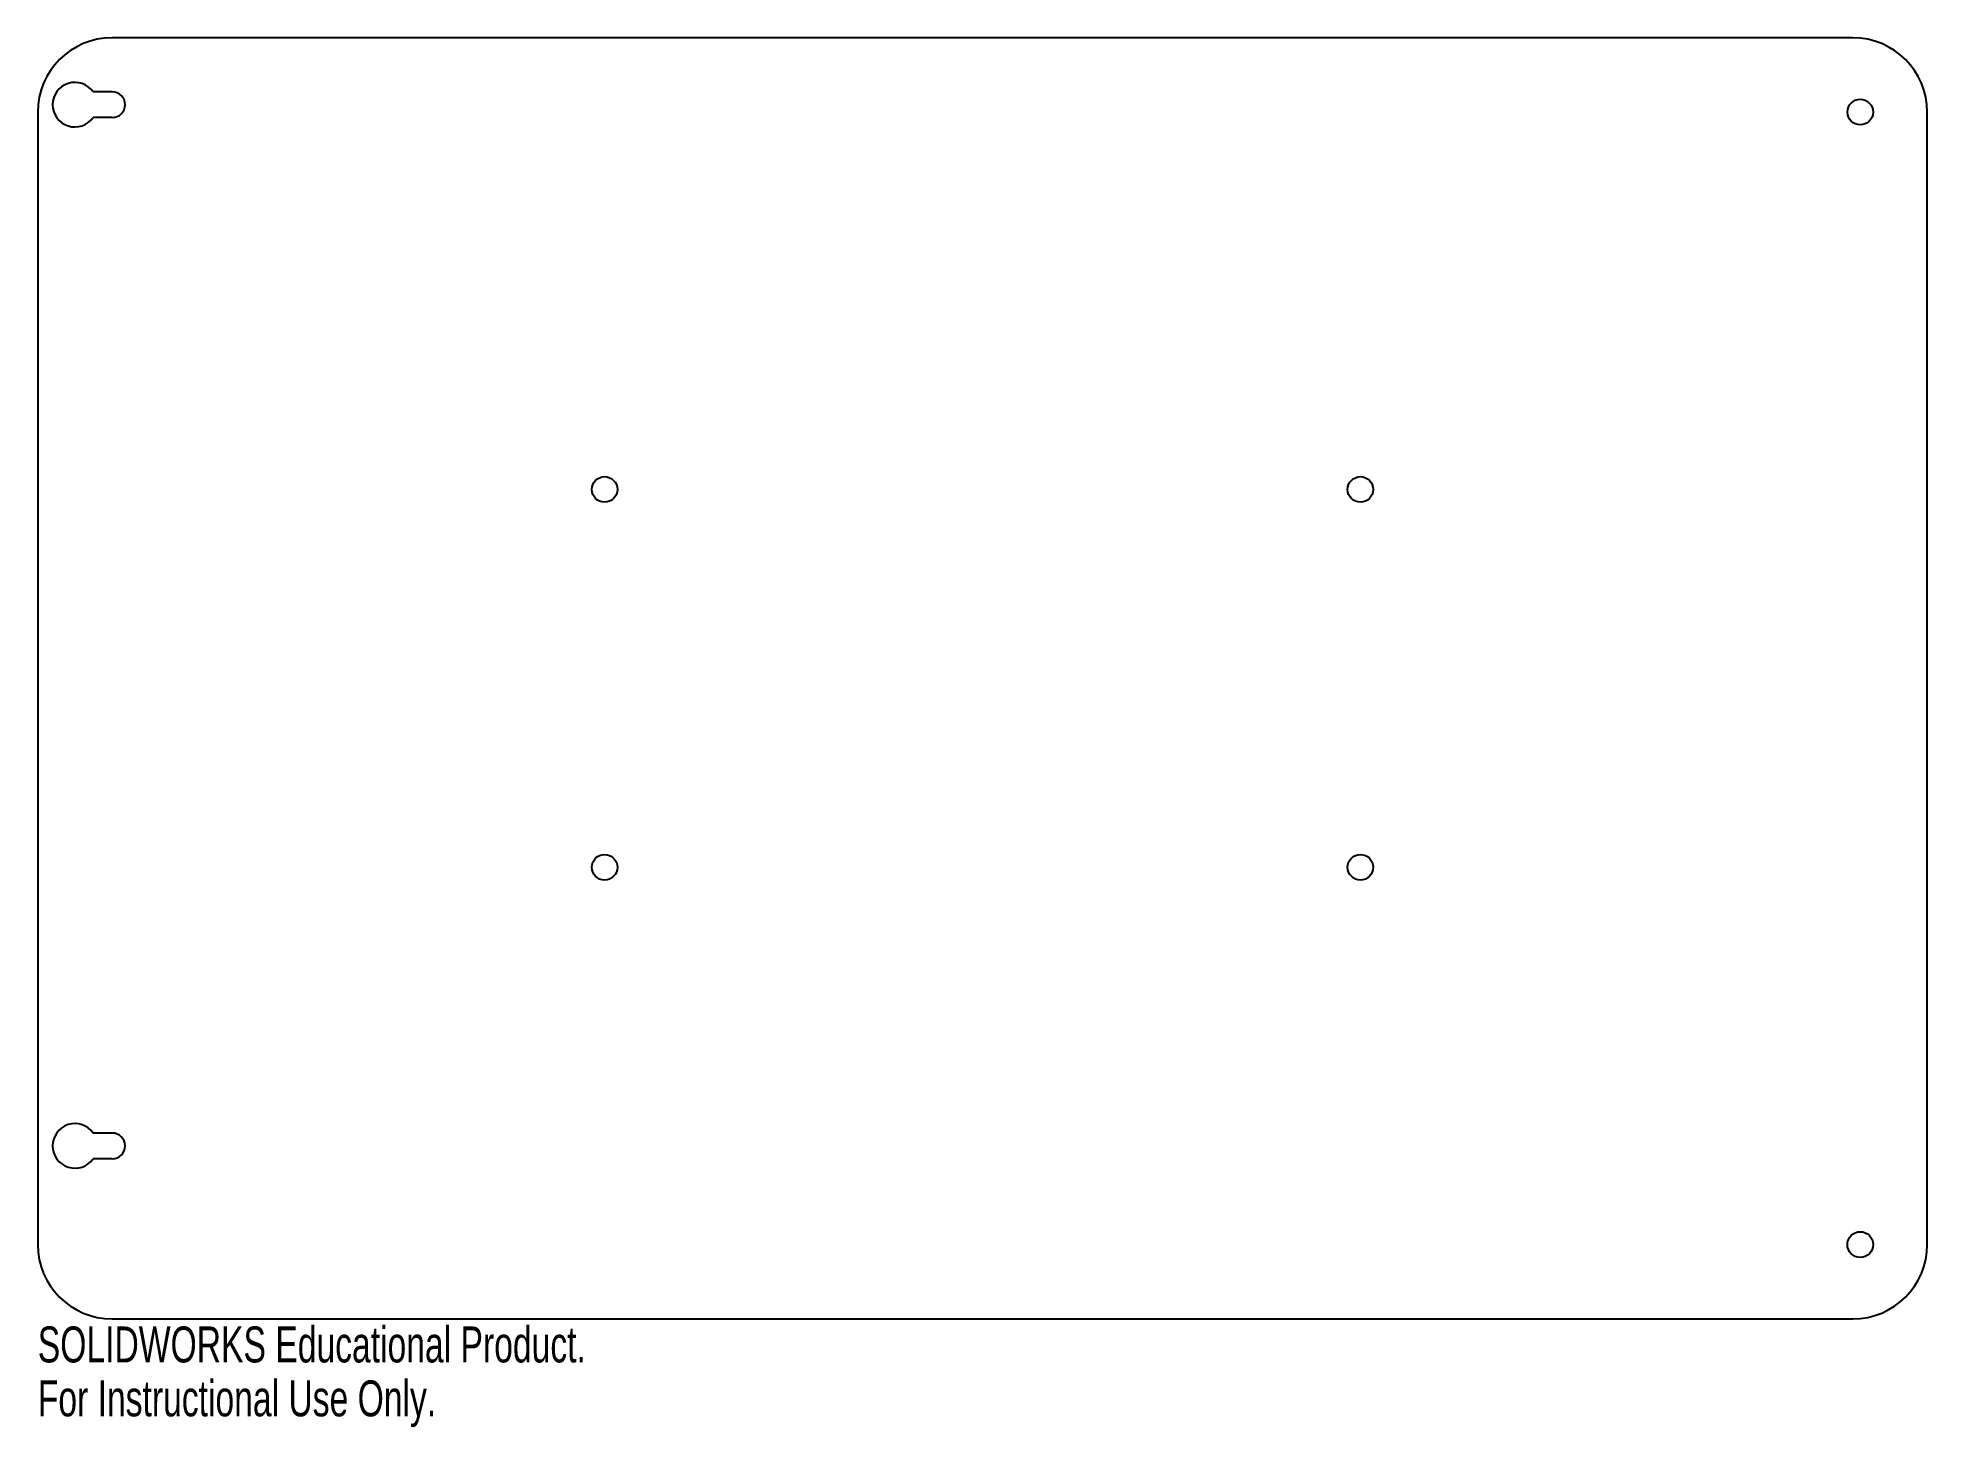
# Model space of a CAD drawing. Header units: millimetres. Extents: x -127 to 127, y -101 to 86.
import ezdxf

# ---------------------------------------------------------------- set-up
doc = ezdxf.new("R2010")
doc.units = ezdxf.units.MM
doc.styles.add('SLDTEXTSTYLE0', font='TXT', dxfattribs={"width": 0.7})

msp = doc.modelspace()

# ---------------------------------------------------------------- linework, layer by layer
at = {"color": 7, "linetype": 'Continuous', "lineweight": 25}
for p, q in [((117, 86.14), (-117, 86.14)), ((-117, 78.86), (-119.55, 78.86)), ((-127, 76.14), (-127, -76.14)), ((-117, 75.41), (-119.55, 75.41)), ((127, -76.14), (127, 76.14)), ((-117, -61.14), (-119.55, -61.14)), ((-117, -64.59), (-119.55, -64.59)), ((-117, -86.14), (117, -86.14))]:
    msp.add_line(p, q, dxfattribs=at)
for centre, radius in [((118, 76.14), 1.72), ((-50.8, 25.4), 1.72), ((50.8, 25.4), 1.72), ((-50.8, -25.4), 1.72), ((50.8, -25.4), 1.72), ((118, -76.14), 1.73)]:
    msp.add_circle(centre, radius, dxfattribs=at)
for centre, radius, start, end in [((-117, 76.14), 10, 90, 180), ((117, 76.14), 10, 0, 90), ((-122, 77.14), 3, 35.0996, 324.9004), ((-117, 77.14), 1.73, 270, 90), ((-122, -62.87), 3, 35.0996, 324.9004), ((-117, -62.87), 1.73, 270, 90), ((-117, -76.14), 10, 180, 270), ((117, -76.14), 10, 270, 0)]:
    msp.add_arc(centre, radius, start, end, dxfattribs=at)

# ---------------------------------------------------------------- texts
at = {"color": 7, "linetype": 'Continuous', "char_height": 4.8336, "attachment_point": 1, "style": 'SLDTEXTSTYLE0'}
for s, insert in [('SOLIDWORKS Educational Product.', (-127, -87.15)), ('For Instructional Use Only.', (-127, -94.4))]:
    msp.add_mtext(s, dxfattribs=dict(at, insert=insert))

doc.saveas('drawing.dxf')
